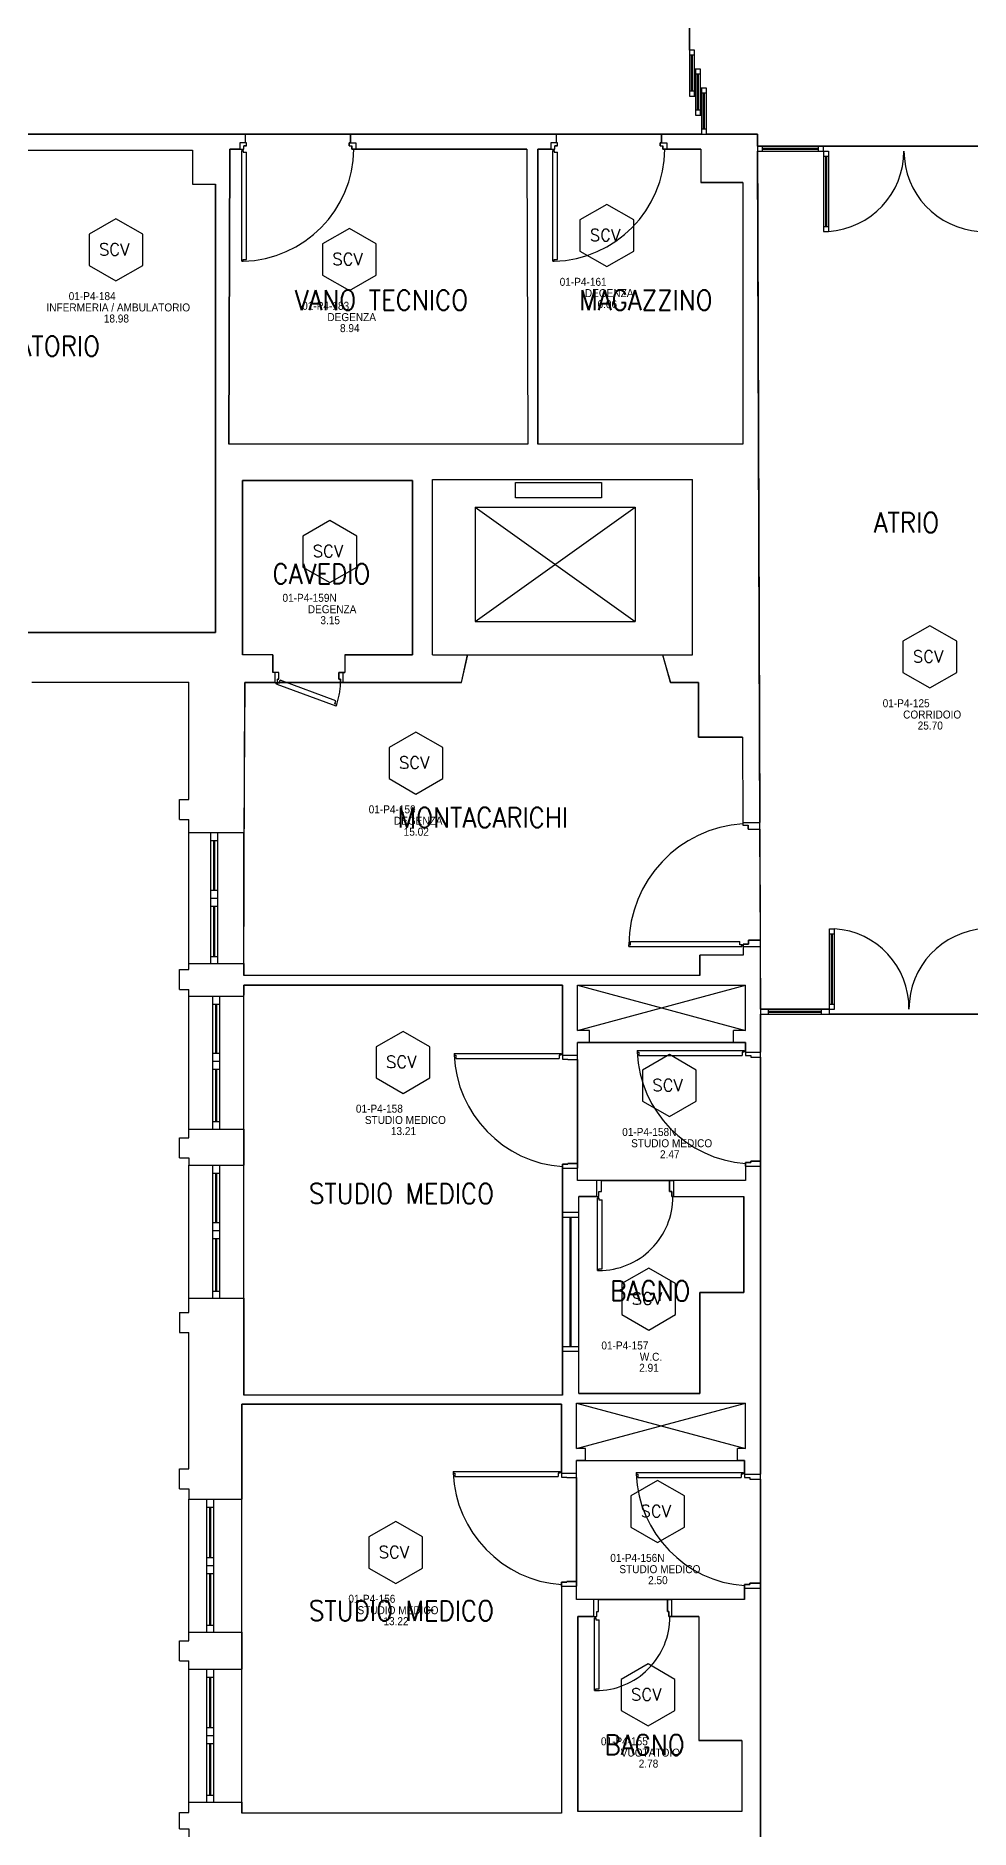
# Model space of a CAD drawing. Header units: inches. Extents: x 16420 to 16611, y 92341 to 92416.
# Drawn here: x 16458.21 to 16467.56, y 92383.12 to 92401.05 of the extents above; entities that cross this region are included whole.
import ezdxf
from ezdxf.enums import TextEntityAlignment as Align

# ---------------------------------------------------------------- set-up
doc = ezdxf.new("R2010")
doc.units = ezdxf.units.IN
doc.header["$LTSCALE"] = 50
doc.header["$MEASUREMENT"] = 0
doc.linetypes.add('NASCOSTA2', pattern=[0.1875, 0.125, -0.0625])
for name, color, linetype in [('A-LOCALI', 7, 'Continuous'), ('AA-CodiceVano', 7, 'Continuous'), ('GMM_DEST.USO', 50, 'Continuous'), ('PIANTA', 7, 'Continuous'), ('RM', 191, 'Continuous')]:
    doc.layers.add(name, color=color, linetype=linetype)
doc.styles.add('ARIAL', font='arial.ttf')
doc.styles.add('ARTECO', font='romans.shx', dxfattribs={"width": 0.9})
doc.styles.get("Standard").update_dxf_attribs({"font": 'txt.shx'})

# ---------------------------------------------------------------- blocks, each defined once
blk = doc.blocks.new('MFM_COD_VANO')
at = {"layer": 'A-LOCALI'}
for p, q in [((0, 0.621), (-0.269, 0.466)), ((0.269, 0.466), (0, 0.621)), ((-0.269, 0.466), (-0.269, 0.155)), ((0.269, 0.155), (0.269, 0.466)), ((-0.269, 0.155), (0, 0)), ((0, 0), (0.269, 0.155))]:
    blk.add_line(p, q, dxfattribs=at)
blk.add_text('SCV', height=0.12, dxfattribs=at).set_placement((-0.17, 0.255))
at = {"layer": 'A-LOCALI', "flags": 9}
for tag in ['MFM_NAME', 'MFM_COD_COMPLESSO', 'MFM_COD_EDIFICIO', 'MFM_COD_PIANO', 'MFM_COD_MACROAREA', 'MFM_ZONA', 'MFM_REPARTO']:
    blk.add_attdef(tag, (-0.084, 0.188), '', height=0.005, dxfattribs=at)
blk.add_attdef('MFM_ALTEZZA', text='', height=0.005, dxfattribs=at).set_placement((-0.057, 0.188), align=Align.CENTER)
at = {"layer": 'A-LOCALI', "style": 'ARIAL', "width": 0.9, "flags": 8}
for tag, p in [('MFM_COD_UT', (-0.026, -0.078)), ('MFM_DESTINAZIONE_USO', (0.023, -0.306)), ('MFM_SUPERFICIE', (0.004, -0.416))]:
    blk.add_attdef(tag, text='', height=0.08, dxfattribs=at).set_placement(p, align=Align.CENTER)
at = {"layer": 'A-LOCALI', "style": 'ARIAL', "width": 0.9}
for tag, p, height, flags in [('MFM_COD_LOCALE', (-0.472, -0.192), 0.08, 8), ('MFM_COD_SCHEDA', (-0.275, -0.483), 0.04, 9)]:
    blk.add_attdef(tag, p, '', height=height, dxfattribs=dict(at, flags=flags))

msp = doc.modelspace()

# ---------------------------------------------------------------- linework, layer by layer
at = {"layer": 'PIANTA', "color": 0}
for p, q in [((16464.799, 92400.912), (16464.749, 92400.912)), ((16464.749, 92400.912), (16464.749, 92400.452)), ((16464.799, 92400.452), (16464.799, 92400.912)), ((16464.799, 92400.862), (16464.749, 92400.862)), ((16464.769, 92400.502), (16464.769, 92400.862)), ((16464.779, 92400.502), (16464.779, 92400.862)), ((16464.859, 92400.722), (16464.809, 92400.722)), ((16464.809, 92400.722), (16464.809, 92400.262)), ((16464.859, 92400.262), (16464.859, 92400.722)), ((16464.859, 92400.672), (16464.809, 92400.672)), ((16464.829, 92400.312), (16464.829, 92400.672)), ((16464.839, 92400.312), (16464.839, 92400.672)), ((16464.919, 92400.533), (16464.869, 92400.533)), ((16464.869, 92400.533), (16464.869, 92400.073)), ((16464.919, 92400.073), (16464.919, 92400.533)), ((16464.799, 92400.502), (16464.749, 92400.502)), ((16464.749, 92400.452), (16464.799, 92400.452)), ((16464.919, 92400.483), (16464.869, 92400.483)), ((16464.889, 92400.122), (16464.889, 92400.483)), ((16464.899, 92400.122), (16464.899, 92400.483)), ((16464.859, 92400.312), (16464.809, 92400.312)), ((16464.809, 92400.262), (16464.859, 92400.262)), ((16457.634, 92400.073), (16460.309, 92400.073)), ((16460.309, 92399.985), (16460.309, 92400.073)), ((16461.359, 92399.985), (16461.359, 92400.073)), ((16461.359, 92400.073), (16463.419, 92400.073)), ((16463.419, 92399.985), (16463.419, 92400.073)), ((16464.469, 92400.073), (16465.429, 92400.073)), ((16464.469, 92399.985), (16464.469, 92400.073)), ((16464.919, 92400.122), (16464.869, 92400.122)), ((16464.869, 92400.073), (16464.919, 92400.073)), ((16465.429, 92400.073), (16465.453, 92393.188)), ((16457.634, 92399.913), (16459.779, 92399.913)), ((16459.779, 92399.913), (16459.779, 92399.573)), ((16460.154, 92399.923), (16460.144, 92396.973)), ((16460.254, 92399.923), (16460.154, 92399.923)), ((16460.254, 92399.985), (16460.254, 92399.923)), ((16460.309, 92399.985), (16460.254, 92399.985)), ((16460.254, 92399.923), (16460.294, 92399.923)), ((16460.271, 92398.801), (16460.271, 92399.906)), ((16460.271, 92399.906), (16460.287, 92399.906)), ((16460.287, 92399.906), (16460.287, 92399.89)), ((16460.287, 92399.89), (16460.32, 92399.89)), ((16460.294, 92399.923), (16460.294, 92399.955)), ((16460.319, 92399.955), (16460.294, 92399.955)), ((16460.319, 92399.985), (16460.309, 92399.985)), ((16460.319, 92399.955), (16460.319, 92399.985)), ((16460.32, 92398.817), (16460.32, 92399.89)), ((16461.347, 92399.985), (16461.359, 92399.985)), ((16461.347, 92399.955), (16461.347, 92399.985)), ((16461.347, 92399.955), (16461.374, 92399.955)), ((16461.359, 92399.985), (16461.412, 92399.985)), ((16461.374, 92399.923), (16461.374, 92399.955)), ((16461.412, 92399.923), (16461.374, 92399.923)), ((16461.412, 92399.985), (16461.412, 92399.923)), ((16463.124, 92399.923), (16461.412, 92399.923)), ((16463.124, 92399.923), (16463.134, 92396.973)), ((16463.364, 92399.923), (16463.234, 92399.923)), ((16463.234, 92399.923), (16463.234, 92396.973)), ((16463.364, 92399.985), (16463.364, 92399.923)), ((16463.419, 92399.985), (16463.364, 92399.985)), ((16463.364, 92399.923), (16463.404, 92399.923)), ((16463.381, 92398.801), (16463.381, 92399.906)), ((16463.381, 92399.906), (16463.397, 92399.906)), ((16463.397, 92399.906), (16463.397, 92399.89)), ((16463.397, 92399.89), (16463.43, 92399.89)), ((16463.404, 92399.923), (16463.404, 92399.955)), ((16463.429, 92399.955), (16463.404, 92399.955)), ((16463.429, 92399.985), (16463.419, 92399.985)), ((16463.429, 92399.955), (16463.429, 92399.985)), ((16463.43, 92398.817), (16463.43, 92399.89)), ((16464.457, 92399.985), (16464.469, 92399.985)), ((16464.457, 92399.955), (16464.457, 92399.985)), ((16464.457, 92399.955), (16464.484, 92399.955)), ((16464.469, 92399.985), (16464.522, 92399.985)), ((16464.484, 92399.923), (16464.484, 92399.955)), ((16464.522, 92399.923), (16464.484, 92399.923)), ((16464.522, 92399.985), (16464.522, 92399.923)), ((16464.864, 92399.923), (16464.522, 92399.923)), ((16464.864, 92399.923), (16464.864, 92399.588)), ((16465.429, 92399.953), (16466.089, 92399.953)), ((16465.429, 92399.903), (16466.089, 92399.903)), ((16465.479, 92399.903), (16465.479, 92399.953)), ((16465.479, 92399.933), (16466.039, 92399.933)), ((16465.479, 92399.923), (16466.039, 92399.923)), ((16466.039, 92399.903), (16466.039, 92399.953)), ((16466.089, 92399.903), (16466.089, 92399.953)), ((16466.089, 92399.903), (16466.089, 92399.099)), ((16466.089, 92399.903), (16466.139, 92399.903)), ((16466.089, 92399.853), (16466.139, 92399.853)), ((16466.109, 92399.853), (16466.109, 92399.149)), ((16466.119, 92399.853), (16466.119, 92399.149)), ((16466.139, 92399.903), (16466.139, 92399.099)), ((16459.779, 92399.573), (16460.009, 92399.573)), ((16460.009, 92395.088), (16460.009, 92399.573)), ((16465.284, 92399.588), (16464.864, 92399.588)), ((16465.284, 92399.588), (16465.284, 92396.973)), ((16466.089, 92399.149), (16466.139, 92399.149)), ((16466.089, 92399.099), (16466.139, 92399.099)), ((16460.271, 92398.801), (16460.287, 92398.801)), ((16460.287, 92398.817), (16460.32, 92398.817)), ((16460.287, 92398.801), (16460.287, 92398.817)), ((16463.381, 92398.801), (16463.397, 92398.801)), ((16463.397, 92398.817), (16463.43, 92398.817)), ((16463.397, 92398.801), (16463.397, 92398.817)), ((16463.134, 92396.973), (16460.144, 92396.973)), ((16465.284, 92396.973), (16463.234, 92396.973)), ((16461.979, 92396.607), (16460.279, 92396.607)), ((16460.279, 92396.607), (16460.279, 92394.864)), ((16461.979, 92394.864), (16461.979, 92396.607)), ((16462.179, 92394.864), (16462.179, 92396.619)), ((16462.179, 92396.619), (16464.779, 92396.619)), ((16464.779, 92394.864), (16464.779, 92396.619)), ((16463.008, 92396.587), (16463.87, 92396.587)), ((16463.008, 92396.435), (16463.008, 92396.587)), ((16463.87, 92396.435), (16463.008, 92396.435)), ((16463.87, 92396.587), (16463.87, 92396.435)), ((16462.607, 92396.343), (16462.607, 92395.199)), ((16462.607, 92395.199), (16464.207, 92396.343)), ((16462.607, 92396.343), (16464.207, 92395.199)), ((16462.607, 92396.343), (16464.207, 92396.343)), ((16464.207, 92396.343), (16464.207, 92395.199)), ((16462.607, 92395.199), (16464.207, 92395.199)), ((16457.879, 92395.088), (16460.009, 92395.088)), ((16460.584, 92394.864), (16460.279, 92394.864)), ((16460.584, 92394.864), (16460.584, 92394.687)), ((16461.304, 92394.864), (16461.304, 92394.688)), ((16461.304, 92394.864), (16461.979, 92394.864)), ((16462.179, 92394.864), (16462.529, 92394.864)), ((16462.47, 92394.588), (16462.534, 92394.864)), ((16462.529, 92394.864), (16464.479, 92394.864)), ((16462.534, 92394.864), (16464.484, 92394.864)), ((16464.479, 92394.864), (16464.779, 92394.864)), ((16464.56, 92394.588), (16464.484, 92394.864)), ((16460.604, 92394.687), (16460.584, 92394.687)), ((16460.644, 92394.688), (16460.604, 92394.688)), ((16460.604, 92394.687), (16460.604, 92394.588)), ((16460.63, 92394.588), (16460.63, 92394.62)), ((16460.644, 92394.62), (16460.63, 92394.62)), ((16460.644, 92394.62), (16460.644, 92394.688)), ((16461.244, 92394.62), (16461.244, 92394.688)), ((16461.244, 92394.688), (16461.284, 92394.688)), ((16461.26, 92394.62), (16461.244, 92394.62)), ((16461.26, 92394.588), (16461.26, 92394.62)), ((16461.284, 92394.688), (16461.284, 92394.588)), ((16461.284, 92394.688), (16461.304, 92394.688)), ((16458.174, 92394.593), (16459.744, 92394.593)), ((16459.744, 92393.419), (16459.744, 92394.593)), ((16460.304, 92394.588), (16460.294, 92393.088)), ((16460.604, 92394.588), (16460.304, 92394.588)), ((16460.604, 92394.588), (16460.63, 92394.588)), ((16460.626, 92394.569), (16460.631, 92394.585)), ((16461.217, 92394.352), (16460.626, 92394.569)), ((16460.631, 92394.585), (16460.647, 92394.58)), ((16460.647, 92394.58), (16460.657, 92394.611)), ((16461.213, 92394.405), (16460.657, 92394.611)), ((16461.284, 92394.588), (16461.26, 92394.588)), ((16462.47, 92394.588), (16461.284, 92394.588)), ((16464.84, 92394.588), (16464.56, 92394.588)), ((16464.84, 92394.042), (16464.84, 92394.588)), ((16461.203, 92394.374), (16461.213, 92394.405)), ((16461.222, 92394.368), (16461.203, 92394.374)), ((16461.217, 92394.352), (16461.222, 92394.368)), ((16465.28, 92394.042), (16464.84, 92394.042)), ((16465.28, 92394.042), (16465.283, 92393.188)), ((16459.648, 92393.419), (16459.744, 92393.419)), ((16459.648, 92393.219), (16459.648, 92393.419)), ((16459.648, 92393.219), (16459.744, 92393.219)), ((16459.744, 92393.088), (16459.744, 92393.219)), ((16465.283, 92393.188), (16465.453, 92393.188)), ((16465.283, 92393.188), (16465.283, 92393.162)), ((16465.453, 92393.123), (16465.453, 92393.188)), ((16459.744, 92391.778), (16459.744, 92393.088)), ((16459.744, 92393.088), (16460.294, 92393.088)), ((16459.964, 92391.778), (16459.964, 92393.088)), ((16459.964, 92393.008), (16460.034, 92393.008)), ((16459.994, 92392.513), (16459.994, 92393.008)), ((16460.004, 92392.513), (16460.004, 92393.008)), ((16460.034, 92391.778), (16460.034, 92393.088)), ((16460.294, 92391.778), (16460.294, 92393.088)), ((16465.283, 92393.162), (16465.336, 92393.162)), ((16465.336, 92393.122), (16465.336, 92393.162)), ((16465.336, 92393.122), (16465.453, 92393.123)), ((16459.964, 92392.513), (16460.034, 92392.513)), ((16459.964, 92392.433), (16460.034, 92392.433)), ((16459.964, 92392.353), (16460.034, 92392.353)), ((16459.994, 92391.848), (16459.994, 92392.353)), ((16460.004, 92391.848), (16460.004, 92392.353)), ((16466.149, 92391.323), (16466.149, 92392.126)), ((16466.149, 92392.126), (16466.199, 92392.126)), ((16466.199, 92391.323), (16466.199, 92392.126)), ((16464.144, 92391.966), (16464.16, 92391.966)), ((16464.144, 92391.95), (16464.144, 92391.966)), ((16464.144, 92391.95), (16465.271, 92391.95)), ((16464.16, 92391.999), (16465.254, 92391.999)), ((16464.16, 92391.966), (16464.16, 92391.999)), ((16465.254, 92391.966), (16465.254, 92391.999)), ((16465.271, 92391.966), (16465.254, 92391.966)), ((16465.271, 92391.95), (16465.271, 92391.966)), ((16465.287, 92391.972), (16465.34, 92391.972)), ((16465.287, 92391.948), (16465.287, 92391.972)), ((16465.287, 92391.948), (16465.457, 92391.948)), ((16465.287, 92391.948), (16465.287, 92391.862)), ((16465.34, 92391.972), (16465.34, 92392.013)), ((16465.34, 92392.013), (16465.457, 92392.013)), ((16465.457, 92392.013), (16465.457, 92391.948)), ((16465.457, 92391.948), (16465.459, 92391.323)), ((16466.149, 92392.076), (16466.199, 92392.076)), ((16466.169, 92391.373), (16466.169, 92392.076)), ((16466.179, 92391.373), (16466.179, 92392.076)), ((16459.744, 92391.718), (16459.744, 92391.778)), ((16459.744, 92391.778), (16460.294, 92391.778)), ((16459.964, 92391.848), (16460.034, 92391.848)), ((16460.294, 92391.778), (16460.294, 92391.658)), ((16464.854, 92391.658), (16464.854, 92391.862)), ((16465.287, 92391.862), (16464.854, 92391.862)), ((16459.648, 92391.718), (16459.744, 92391.718)), ((16459.648, 92391.518), (16459.648, 92391.718)), ((16464.854, 92391.658), (16460.294, 92391.658)), ((16459.648, 92391.518), (16459.744, 92391.518)), ((16459.744, 92391.453), (16459.744, 92391.518)), ((16459.744, 92391.453), (16460.294, 92391.453)), ((16459.744, 92390.123), (16459.744, 92391.453)), ((16459.984, 92390.128), (16459.984, 92391.453)), ((16460.054, 92390.128), (16460.054, 92391.453)), ((16460.294, 92391.563), (16460.294, 92391.463)), ((16463.479, 92391.563), (16460.294, 92391.563)), ((16460.294, 92390.123), (16460.294, 92391.463)), ((16463.479, 92390.863), (16463.479, 92391.563)), ((16463.629, 92391.108), (16463.629, 92391.563)), ((16463.629, 92391.563), (16465.309, 92391.563)), ((16463.629, 92391.108), (16465.309, 92391.563)), ((16463.629, 92391.563), (16465.309, 92391.108)), ((16465.309, 92391.108), (16465.309, 92391.563)), ((16459.984, 92391.373), (16460.054, 92391.373)), ((16460.014, 92390.883), (16460.014, 92391.373)), ((16460.024, 92390.883), (16460.024, 92391.373)), ((16465.459, 92391.323), (16466.149, 92391.323)), ((16465.459, 92391.323), (16465.459, 92390.893)), ((16465.459, 92391.273), (16466.149, 92391.273)), ((16465.539, 92391.273), (16465.539, 92391.323)), ((16465.539, 92391.303), (16466.069, 92391.303)), ((16465.539, 92391.293), (16466.069, 92391.293)), ((16466.069, 92391.273), (16466.069, 92391.323)), ((16466.149, 92391.373), (16466.199, 92391.373)), ((16466.149, 92391.273), (16466.149, 92391.323)), ((16466.149, 92391.323), (16466.199, 92391.323)), ((16463.749, 92391.108), (16463.629, 92391.108)), ((16463.749, 92390.988), (16463.749, 92391.108)), ((16465.189, 92390.988), (16465.189, 92391.108)), ((16465.309, 92391.108), (16465.189, 92391.108)), ((16459.984, 92390.883), (16460.054, 92390.883)), ((16462.395, 92390.88), (16463.463, 92390.88)), ((16462.395, 92390.88), (16462.395, 92390.863)), ((16462.395, 92390.863), (16462.411, 92390.863)), ((16462.411, 92390.863), (16462.411, 92390.83)), ((16463.447, 92390.863), (16463.447, 92390.83)), ((16463.463, 92390.863), (16463.447, 92390.863)), ((16463.463, 92390.88), (16463.463, 92390.863)), ((16463.479, 92390.863), (16463.629, 92390.863)), ((16463.479, 92390.863), (16463.479, 92390.823)), ((16463.629, 92390.863), (16463.629, 92390.988)), ((16463.749, 92390.988), (16463.629, 92390.988)), ((16463.629, 92390.818), (16463.629, 92390.863)), ((16465.189, 92390.988), (16463.749, 92390.988)), ((16464.225, 92390.908), (16465.293, 92390.91)), ((16464.225, 92390.908), (16464.225, 92390.892)), ((16464.225, 92390.892), (16464.241, 92390.892)), ((16464.241, 92390.892), (16464.241, 92390.859)), ((16464.241, 92390.859), (16465.277, 92390.86)), ((16465.309, 92390.988), (16465.189, 92390.988)), ((16465.277, 92390.893), (16465.277, 92390.86)), ((16465.293, 92390.893), (16465.277, 92390.893)), ((16465.293, 92390.91), (16465.293, 92390.893)), ((16465.309, 92390.893), (16465.309, 92390.988)), ((16465.309, 92390.893), (16465.459, 92390.893)), ((16465.309, 92390.893), (16465.309, 92390.858)), ((16465.309, 92390.858), (16465.362, 92390.858)), ((16465.362, 92390.858), (16465.362, 92390.843)), ((16465.459, 92390.843), (16465.459, 92390.893)), ((16459.984, 92390.803), (16460.054, 92390.803)), ((16459.984, 92390.723), (16460.054, 92390.723)), ((16460.014, 92390.198), (16460.014, 92390.723)), ((16460.024, 92390.198), (16460.024, 92390.723)), ((16462.411, 92390.83), (16463.447, 92390.83)), ((16463.479, 92390.823), (16463.532, 92390.823)), ((16463.532, 92390.823), (16463.532, 92390.818)), ((16463.532, 92390.818), (16463.629, 92390.818)), ((16465.362, 92390.843), (16465.459, 92390.843)), ((16459.984, 92390.198), (16460.054, 92390.198)), ((16459.648, 92390.034), (16459.744, 92390.034)), ((16459.648, 92389.834), (16459.648, 92390.034)), ((16459.744, 92390.123), (16460.294, 92390.123)), ((16459.744, 92390.034), (16459.744, 92390.123)), ((16460.294, 92390.123), (16460.294, 92389.763)), ((16459.648, 92389.834), (16459.744, 92389.834)), ((16459.744, 92389.834), (16459.744, 92389.763)), ((16463.532, 92389.773), (16463.532, 92389.778)), ((16463.532, 92389.778), (16463.629, 92389.778)), ((16463.629, 92389.778), (16463.629, 92389.733)), ((16465.309, 92389.788), (16465.362, 92389.788)), ((16465.309, 92389.753), (16465.309, 92389.788)), ((16465.362, 92389.788), (16465.362, 92389.803)), ((16465.362, 92389.803), (16465.459, 92389.803)), ((16465.459, 92389.803), (16465.459, 92389.753)), ((16459.744, 92389.763), (16460.294, 92389.763)), ((16459.744, 92388.433), (16459.744, 92389.763)), ((16459.984, 92388.433), (16459.984, 92389.763)), ((16459.984, 92389.683), (16460.054, 92389.683)), ((16460.014, 92389.188), (16460.014, 92389.683)), ((16460.024, 92389.188), (16460.024, 92389.683)), ((16460.054, 92388.433), (16460.054, 92389.763)), ((16460.294, 92388.433), (16460.294, 92389.763)), ((16463.479, 92389.773), (16463.532, 92389.773)), ((16463.479, 92389.733), (16463.479, 92389.773)), ((16463.479, 92389.733), (16463.629, 92389.733)), ((16463.479, 92389.288), (16463.479, 92389.733)), ((16463.629, 92389.608), (16463.629, 92389.733)), ((16463.824, 92389.608), (16463.629, 92389.608)), ((16463.824, 92389.448), (16463.824, 92389.608)), ((16463.869, 92389.608), (16463.824, 92389.608)), ((16463.869, 92389.5), (16463.869, 92389.608)), ((16464.549, 92389.608), (16464.594, 92389.608)), ((16464.549, 92389.5), (16464.549, 92389.608)), ((16464.594, 92389.448), (16464.594, 92389.608)), ((16465.309, 92389.608), (16464.594, 92389.608)), ((16465.309, 92389.753), (16465.459, 92389.753)), ((16465.309, 92389.753), (16465.309, 92389.608)), ((16465.459, 92389.753), (16465.459, 92386.673)), ((16463.644, 92389.288), (16463.644, 92389.448)), ((16463.824, 92389.448), (16463.644, 92389.448)), ((16463.824, 92389.448), (16463.844, 92389.448)), ((16463.828, 92388.708), (16463.828, 92389.431)), ((16463.828, 92389.431), (16463.844, 92389.431)), ((16463.844, 92389.448), (16463.844, 92389.5)), ((16463.844, 92389.5), (16463.869, 92389.5)), ((16463.844, 92389.431), (16463.844, 92389.415)), ((16463.844, 92389.415), (16463.877, 92389.415)), ((16463.877, 92388.724), (16463.877, 92389.415)), ((16464.574, 92389.5), (16464.549, 92389.5)), ((16464.574, 92389.448), (16464.574, 92389.5)), ((16464.594, 92389.448), (16464.574, 92389.448)), ((16464.594, 92389.448), (16465.294, 92389.448)), ((16465.294, 92388.488), (16465.294, 92389.448)), ((16463.644, 92389.288), (16463.479, 92389.288)), ((16463.479, 92387.898), (16463.479, 92389.288)), ((16463.644, 92389.238), (16463.479, 92389.238)), ((16463.557, 92387.948), (16463.557, 92389.238)), ((16463.567, 92387.948), (16463.567, 92389.238)), ((16463.644, 92387.898), (16463.644, 92389.288)), ((16459.984, 92389.188), (16460.054, 92389.188)), ((16459.984, 92389.108), (16460.054, 92389.108)), ((16459.984, 92389.028), (16460.054, 92389.028)), ((16460.014, 92388.503), (16460.014, 92389.028)), ((16460.024, 92388.503), (16460.024, 92389.028)), ((16463.828, 92388.708), (16463.844, 92388.708)), ((16463.844, 92388.724), (16463.877, 92388.724)), ((16463.844, 92388.708), (16463.844, 92388.724)), ((16459.744, 92388.433), (16460.294, 92388.433)), ((16459.744, 92388.288), (16459.744, 92388.433)), ((16459.984, 92388.503), (16460.054, 92388.503)), ((16460.294, 92388.433), (16460.294, 92387.463)), ((16464.854, 92388.488), (16465.294, 92388.488)), ((16464.854, 92387.478), (16464.854, 92388.488)), ((16459.648, 92388.288), (16459.744, 92388.288)), ((16459.648, 92388.288), (16459.648, 92388.088)), ((16459.648, 92388.088), (16459.744, 92388.088)), ((16459.744, 92386.724), (16459.744, 92388.088)), ((16463.479, 92387.948), (16463.644, 92387.948)), ((16463.479, 92387.463), (16463.479, 92387.898)), ((16463.644, 92387.898), (16463.479, 92387.898)), ((16463.644, 92387.478), (16463.644, 92387.898)), ((16463.479, 92387.463), (16460.294, 92387.463)), ((16463.644, 92387.478), (16464.854, 92387.478)), ((16460.274, 92387.373), (16460.274, 92386.423)), ((16463.469, 92387.373), (16460.274, 92387.373)), ((16463.469, 92386.683), (16463.469, 92387.373)), ((16463.619, 92386.928), (16463.619, 92387.383)), ((16463.619, 92387.383), (16465.309, 92387.383)), ((16463.619, 92386.928), (16465.309, 92387.383)), ((16463.619, 92387.383), (16465.309, 92386.928)), ((16465.309, 92386.928), (16465.309, 92387.383)), ((16463.709, 92386.928), (16463.619, 92386.928)), ((16463.709, 92386.808), (16463.709, 92386.928)), ((16465.229, 92386.808), (16465.229, 92386.928)), ((16465.309, 92386.928), (16465.229, 92386.928)), ((16463.619, 92386.683), (16463.619, 92386.808)), ((16463.709, 92386.808), (16463.619, 92386.808)), ((16463.709, 92386.808), (16465.229, 92386.808)), ((16465.299, 92386.808), (16465.229, 92386.808)), ((16465.299, 92386.673), (16465.299, 92386.808)), ((16459.648, 92386.524), (16459.648, 92386.724)), ((16459.648, 92386.724), (16459.744, 92386.724)), ((16462.385, 92386.7), (16463.453, 92386.7)), ((16462.385, 92386.7), (16462.385, 92386.683)), ((16462.385, 92386.683), (16462.401, 92386.683)), ((16462.401, 92386.683), (16462.401, 92386.65)), ((16462.401, 92386.65), (16463.437, 92386.65)), ((16463.437, 92386.683), (16463.437, 92386.65)), ((16463.453, 92386.683), (16463.437, 92386.683)), ((16463.453, 92386.7), (16463.453, 92386.683)), ((16463.469, 92386.683), (16463.619, 92386.683)), ((16463.469, 92386.683), (16463.469, 92386.643)), ((16463.469, 92386.643), (16463.522, 92386.643)), ((16463.522, 92386.643), (16463.522, 92386.638)), ((16463.522, 92386.638), (16463.619, 92386.638)), ((16463.619, 92386.638), (16463.619, 92386.683)), ((16464.215, 92386.69), (16465.283, 92386.69)), ((16464.215, 92386.69), (16464.215, 92386.673)), ((16464.215, 92386.673), (16464.231, 92386.673)), ((16464.231, 92386.673), (16464.231, 92386.64)), ((16464.231, 92386.64), (16465.267, 92386.64)), ((16465.267, 92386.673), (16465.267, 92386.64)), ((16465.283, 92386.673), (16465.267, 92386.673)), ((16465.283, 92386.69), (16465.283, 92386.673)), ((16465.299, 92386.673), (16465.459, 92386.673)), ((16465.299, 92386.673), (16465.299, 92386.638)), ((16465.299, 92386.638), (16465.352, 92386.638)), ((16465.352, 92386.638), (16465.352, 92386.623)), ((16465.352, 92386.623), (16465.459, 92386.623)), ((16465.459, 92386.623), (16465.459, 92386.673)), ((16459.648, 92386.524), (16459.744, 92386.524)), ((16459.744, 92386.524), (16459.744, 92386.423)), ((16459.744, 92386.423), (16460.274, 92386.423)), ((16459.744, 92386.423), (16459.744, 92386.423)), ((16459.744, 92385.093), (16459.744, 92386.423)), ((16459.924, 92385.093), (16459.924, 92386.423)), ((16459.994, 92385.093), (16459.994, 92386.423)), ((16460.274, 92385.093), (16460.274, 92386.423)), ((16459.924, 92386.343), (16459.994, 92386.343)), ((16459.954, 92385.838), (16459.954, 92386.343)), ((16459.964, 92385.838), (16459.964, 92386.343)), ((16459.924, 92385.838), (16459.994, 92385.838)), ((16459.924, 92385.758), (16459.994, 92385.758)), ((16459.924, 92385.678), (16459.994, 92385.678)), ((16459.954, 92385.163), (16459.954, 92385.678)), ((16459.964, 92385.163), (16459.964, 92385.678)), ((16463.469, 92385.593), (16463.522, 92385.593)), ((16463.469, 92385.553), (16463.469, 92385.593)), ((16463.469, 92385.553), (16463.619, 92385.553)), ((16463.469, 92385.553), (16463.469, 92383.283)), ((16463.522, 92385.593), (16463.522, 92385.598)), ((16463.522, 92385.598), (16463.619, 92385.598)), ((16463.619, 92385.598), (16463.619, 92385.553)), ((16463.619, 92385.418), (16463.619, 92385.553)), ((16465.299, 92385.568), (16465.352, 92385.568)), ((16465.299, 92385.533), (16465.299, 92385.568)), ((16465.299, 92385.418), (16465.299, 92385.533)), ((16465.299, 92385.533), (16465.459, 92385.533)), ((16465.352, 92385.568), (16465.352, 92385.583)), ((16465.352, 92385.583), (16465.459, 92385.583)), ((16465.459, 92385.583), (16465.459, 92385.533)), ((16465.459, 92385.533), (16465.459, 92382.928)), ((16463.794, 92385.418), (16463.619, 92385.418)), ((16463.794, 92385.248), (16463.794, 92385.418)), ((16463.839, 92385.418), (16463.794, 92385.418)), ((16463.824, 92385.248), (16463.824, 92385.3)), ((16463.824, 92385.3), (16463.839, 92385.3)), ((16463.839, 92385.3), (16463.839, 92385.418)), ((16464.529, 92385.418), (16464.574, 92385.418)), ((16464.529, 92385.3), (16464.529, 92385.418)), ((16464.544, 92385.3), (16464.529, 92385.3)), ((16464.544, 92385.248), (16464.544, 92385.3)), ((16465.299, 92385.418), (16464.574, 92385.418)), ((16464.574, 92385.248), (16464.574, 92385.418)), ((16459.924, 92385.163), (16459.994, 92385.163)), ((16463.634, 92385.248), (16463.634, 92383.298)), ((16463.795, 92385.248), (16463.634, 92385.248)), ((16463.794, 92385.248), (16463.824, 92385.248)), ((16463.798, 92384.508), (16463.798, 92385.231)), ((16463.798, 92385.231), (16463.814, 92385.231)), ((16463.814, 92385.231), (16463.814, 92385.215)), ((16463.814, 92385.215), (16463.847, 92385.215)), ((16463.847, 92384.524), (16463.847, 92385.215)), ((16464.574, 92385.248), (16464.544, 92385.248)), ((16464.844, 92385.248), (16464.574, 92385.248)), ((16464.844, 92385.248), (16464.844, 92384.008)), ((16459.648, 92384.807), (16459.648, 92385.007)), ((16459.648, 92385.007), (16459.744, 92385.007)), ((16459.744, 92385.093), (16460.274, 92385.093)), ((16459.744, 92385.007), (16459.744, 92385.093)), ((16460.274, 92385.093), (16460.274, 92384.723)), ((16459.648, 92384.807), (16459.744, 92384.807)), ((16459.744, 92384.723), (16459.744, 92384.807)), ((16459.744, 92384.723), (16460.274, 92384.723)), ((16459.744, 92384.723), (16459.744, 92384.723)), ((16459.744, 92383.393), (16459.744, 92384.723)), ((16459.924, 92383.393), (16459.924, 92384.723)), ((16459.924, 92384.643), (16459.994, 92384.643)), ((16459.954, 92384.138), (16459.954, 92384.643)), ((16459.964, 92384.138), (16459.964, 92384.643)), ((16459.994, 92383.393), (16459.994, 92384.723)), ((16460.274, 92383.393), (16460.274, 92384.723)), ((16463.798, 92384.508), (16463.814, 92384.508)), ((16463.814, 92384.524), (16463.847, 92384.524)), ((16463.814, 92384.508), (16463.814, 92384.524)), ((16459.924, 92384.138), (16459.994, 92384.138)), ((16459.924, 92384.058), (16459.994, 92384.058)), ((16459.924, 92383.978), (16459.994, 92383.978)), ((16459.954, 92383.463), (16459.954, 92383.978)), ((16459.964, 92383.463), (16459.964, 92383.978)), ((16465.274, 92384.008), (16464.844, 92384.008)), ((16465.274, 92384.008), (16465.274, 92383.298)), ((16459.744, 92383.393), (16460.274, 92383.393)), ((16459.744, 92383.289), (16459.744, 92383.393)), ((16459.924, 92383.463), (16459.994, 92383.463)), ((16460.274, 92383.393), (16460.274, 92383.283)), ((16459.648, 92383.127), (16459.648, 92383.289)), ((16459.648, 92383.289), (16459.744, 92383.289)), ((16463.469, 92383.283), (16460.274, 92383.283)), ((16465.274, 92383.298), (16463.634, 92383.298)), ((16459.648, 92383.127), (16459.744, 92383.127)), ((16459.744, 92383.127), (16459.744, 92383.033))]:
    msp.add_line(p, q, dxfattribs=at)
for centre in [(16460.279, 92399.914), (16463.389, 92399.914), (16460.621, 92394.579), (16465.279, 92391.958), (16463.471, 92390.871), (16465.301, 92390.901), (16463.836, 92389.439), (16463.461, 92386.691), (16465.291, 92386.681), (16463.806, 92385.239)]:
    msp.add_circle(centre, 0.00633, dxfattribs=at)
at = {"layer": 'PIANTA', "color": 0, "linetype": 'NASCOSTA2'}
for centre, radius, start, end in [((16460.259, 92399.936), 1.135, 271.4269, 359.3335), ((16463.369, 92399.936), 1.135, 271.4269, 359.3335), ((16466.089, 92399.903), 0.805, 273.5611, 0), ((16467.699, 92399.903), 0.805, 180, 266.4389), ((16460.492, 92394.608), 0.768, 341.8186, 358.5092), ((16465.358, 92391.963), 1.214, 93.5261, 179.8593), ((16466.148, 92391.331), 0.796, 359.3748, 86.302), ((16467.749, 92391.323), 0.805, 93.5611, 180), ((16463.566, 92390.917), 1.173, 182.6244, 265.7672), ((16465.396, 92390.947), 1.172, 182.7031, 265.7678), ((16463.844, 92389.448), 0.74, 269.9892, 0.0015), ((16463.556, 92386.737), 1.173, 182.6244, 265.7672), ((16465.386, 92386.727), 1.173, 182.6244, 265.7672), ((16463.814, 92385.248), 0.74, 269.9892, 0.0015)]:
    msp.add_arc(centre, radius, start, end, dxfattribs=at)
at = {"layer": 'RM'}
for points in [[(16429.309, 92402.533), (16464.869, 92402.533), (16464.869, 92402.343), (16464.859, 92402.343), (16464.809, 92402.343), (16464.809, 92402.153), (16464.799, 92402.153), (16464.749, 92402.153), (16464.749, 92401.693), (16464.749, 92400.912), (16464.749, 92400.452), (16464.809, 92400.452), (16464.809, 92400.262), (16464.869, 92400.262), (16464.869, 92400.073), (16429.309, 92400.073)], [(16459.779, 92399.913), (16459.779, 92399.573), (16460.009, 92399.573), (16460.009, 92395.088), (16456.089, 92395.088), (16456.089, 92399.673), (16456.279, 92399.673), (16456.279, 92399.913), (16456.339, 92399.913), (16456.339, 92399.963), (16456.349, 92399.963), (16456.349, 92400.023), (16456.359, 92400.023), (16456.359, 92400.073), (16457.569, 92400.073), (16457.569, 92400.023), (16457.579, 92400.023), (16457.579, 92399.963), (16457.589, 92399.963), (16457.589, 92399.913)], [(16463.124, 92399.923), (16463.134, 92396.973), (16460.144, 92396.973), (16460.154, 92399.923), (16460.294, 92399.923), (16460.294, 92399.955), (16460.319, 92399.955), (16460.319, 92399.985), (16460.309, 92399.985), (16460.309, 92400.073), (16461.359, 92400.073), (16461.359, 92399.985), (16461.347, 92399.985), (16461.347, 92399.955), (16461.374, 92399.955), (16461.374, 92399.923)], [(16465.284, 92399.588), (16465.284, 92396.973), (16463.234, 92396.973), (16463.234, 92399.923), (16463.404, 92399.923), (16463.404, 92399.955), (16463.429, 92399.955), (16463.429, 92399.985), (16463.419, 92399.985), (16463.419, 92400.073), (16464.469, 92400.073), (16464.469, 92399.985), (16464.457, 92399.985), (16464.457, 92399.955), (16464.484, 92399.955), (16464.484, 92399.923), (16464.864, 92399.923), (16464.864, 92399.588)], [(16468.349, 92399.903), (16468.349, 92394.023), (16468.589, 92394.022), (16468.589, 92391.473), (16468.429, 92391.473), (16468.429, 92391.323), (16467.749, 92391.323), (16467.749, 92391.273), (16466.149, 92391.273), (16466.149, 92391.323), (16465.459, 92391.323), (16465.459, 92392.013), (16465.453, 92393.123), (16465.43, 92399.903), (16466.089, 92399.903), (16466.089, 92399.953), (16467.699, 92399.953), (16467.699, 92399.903)], [(16464.84, 92394.042), (16465.28, 92394.042), (16465.283, 92393.188), (16465.283, 92393.188), (16465.283, 92393.188), (16465.283, 92393.162), (16465.336, 92393.162), (16465.336, 92393.122), (16465.453, 92393.123), (16465.457, 92392.013), (16465.34, 92392.013), (16465.34, 92391.972), (16465.287, 92391.972), (16465.287, 92391.862), (16464.854, 92391.862), (16464.854, 92391.658), (16460.294, 92391.658), (16460.304, 92394.588), (16460.604, 92394.588), (16460.63, 92394.588), (16461.26, 92394.588), (16461.284, 92394.588), (16462.47, 92394.588), (16462.529, 92394.864), (16464.479, 92394.864), (16464.56, 92394.588), (16464.84, 92394.588)], [(16460.294, 92391.563), (16463.479, 92391.563), (16463.479, 92390.823), (16463.532, 92390.823), (16463.532, 92390.818), (16463.629, 92390.818), (16463.629, 92389.778), (16463.532, 92389.778), (16463.532, 92389.773), (16463.479, 92389.773), (16463.479, 92387.463), (16460.294, 92387.463)], [(16465.294, 92389.448), (16465.294, 92388.488), (16464.854, 92388.488), (16464.854, 92387.478), (16463.644, 92387.478), (16463.644, 92389.448), (16463.844, 92389.448), (16463.844, 92389.5), (16463.869, 92389.5), (16463.869, 92389.608), (16464.549, 92389.608), (16464.549, 92389.5), (16464.574, 92389.5), (16464.574, 92389.448)], [(16460.274, 92387.373), (16463.469, 92387.373), (16463.469, 92386.643), (16463.522, 92386.643), (16463.522, 92386.638), (16463.619, 92386.638), (16463.619, 92385.598), (16463.522, 92385.598), (16463.522, 92385.593), (16463.469, 92385.593), (16463.469, 92383.283), (16460.274, 92383.283)], [(16464.844, 92385.248), (16464.844, 92384.008), (16465.274, 92384.008), (16465.274, 92383.298), (16463.634, 92383.298), (16463.634, 92385.248), (16463.824, 92385.248), (16463.824, 92385.3), (16463.839, 92385.3), (16463.839, 92385.418), (16464.529, 92385.418), (16464.529, 92385.3), (16464.544, 92385.3), (16464.544, 92385.248)]]:
    msp.add_lwpolyline(points, close=True, dxfattribs=at)
for points in [[(16478.35, 92399.953), (16474.909, 92399.953), (16474.909, 92400.073), (16468.349, 92400.073), (16468.349, 92399.953), (16465.429, 92399.953), (16465.429, 92400.073), (16464.919, 92400.073), (16464.919, 92400.533), (16464.859, 92400.533), (16464.859, 92400.722), (16464.799, 92400.722), (16464.799, 92400.912), (16464.749, 92400.912), (16464.749, 92401.693), (16464.799, 92401.693), (16464.799, 92401.883), (16464.809, 92401.883), (16464.859, 92401.883), (16464.859, 92402.073), (16464.869, 92402.073), (16464.919, 92402.073), (16464.919, 92402.533), (16507.119, 92402.533)], [(16465.459, 92369.513), (16465.459, 92391.273), (16468.429, 92391.273), (16468.429, 92384.823), (16468.422, 92384.023), (16468.427, 92383.123), (16468.427, 92383.123), (16468.426, 92379.163)]]:
    msp.add_lwpolyline(points, dxfattribs=at)
at = {"layer": 'RM', "color": 3}
for points in [[(16461.979, 92396.607), (16461.979, 92394.864), (16461.304, 92394.864), (16461.304, 92394.688), (16461.244, 92394.688), (16461.244, 92394.62), (16461.26, 92394.62), (16461.26, 92394.588), (16460.63, 92394.588), (16460.63, 92394.62), (16460.644, 92394.62), (16460.644, 92394.688), (16460.584, 92394.687), (16460.584, 92394.864), (16460.279, 92394.864), (16460.279, 92396.607)], [(16463.629, 92390.988), (16465.309, 92390.988), (16465.309, 92390.858), (16465.362, 92390.858), (16465.362, 92390.843), (16465.459, 92390.843), (16465.459, 92389.803), (16465.362, 92389.803), (16465.362, 92389.788), (16465.309, 92389.788), (16465.309, 92389.608), (16463.629, 92389.608)], [(16463.619, 92386.808), (16465.299, 92386.808), (16465.299, 92386.638), (16465.352, 92386.638), (16465.352, 92386.623), (16465.459, 92386.623), (16465.459, 92385.583), (16465.352, 92385.583), (16465.352, 92385.568), (16465.299, 92385.568), (16465.299, 92385.418), (16463.619, 92385.418)]]:
    msp.add_lwpolyline(points, close=True, dxfattribs=at)

# ---------------------------------------------------------------- block references
at = {"layer": 'AA-CodiceVano'}
ref = msp.add_blockref('MFM_COD_VANO', (16463.923, 92398.748), dxfattribs=at)
ref.add_attrib('MFM_COD_LOCALE', '01-P4-161', (16463.451, 92398.555), dxfattribs={"layer": 'A-LOCALI', "height": 0.08, "style": 'ARIAL', "width": 0.9})
ref.add_attrib('MFM_SUPERFICIE', '6.06', dxfattribs={"layer": 'A-LOCALI', "height": 0.08, "style": 'ARIAL', "width": 0.9}).set_placement((16463.927, 92398.332), align=Align.CENTER)
ref.add_attrib('MFM_DESTINAZIONE_USO', 'DEGENZA', dxfattribs={"layer": 'A-LOCALI', "height": 0.08, "style": 'ARIAL', "width": 0.9}).set_placement((16463.946, 92398.442), align=Align.CENTER)
ref = msp.add_blockref('MFM_COD_VANO', (16459.014, 92398.604), dxfattribs=at)
ref.add_attrib('MFM_COD_LOCALE', '01-P4-184', (16458.541, 92398.412), dxfattribs={"layer": 'A-LOCALI', "height": 0.08, "style": 'ARIAL', "width": 0.9})
ref.add_attrib('MFM_SUPERFICIE', '18.98', dxfattribs={"layer": 'A-LOCALI', "height": 0.08, "style": 'ARIAL', "width": 0.9}).set_placement((16459.018, 92398.188), align=Align.CENTER)
ref.add_attrib('MFM_DESTINAZIONE_USO', 'INFERMERIA / AMBULATORIO', dxfattribs={"layer": 'A-LOCALI', "height": 0.08, "style": 'ARIAL', "width": 0.9}).set_placement((16459.037, 92398.299), align=Align.CENTER)
ref = msp.add_blockref('MFM_COD_VANO', (16461.348, 92398.508), dxfattribs=at)
ref.add_attrib('MFM_COD_LOCALE', '01-P4-183', (16460.876, 92398.315), dxfattribs={"layer": 'A-LOCALI', "height": 0.08, "style": 'ARIAL', "width": 0.9})
ref.add_attrib('MFM_SUPERFICIE', '8.94', dxfattribs={"layer": 'A-LOCALI', "height": 0.08, "style": 'ARIAL', "width": 0.9}).set_placement((16461.352, 92398.092), align=Align.CENTER)
ref.add_attrib('MFM_DESTINAZIONE_USO', 'DEGENZA', dxfattribs={"layer": 'A-LOCALI', "height": 0.08, "style": 'ARIAL', "width": 0.9}).set_placement((16461.371, 92398.202), align=Align.CENTER)
ref = msp.add_blockref('MFM_COD_VANO', (16461.152, 92395.587), dxfattribs=at)
ref.add_attrib('MFM_COD_LOCALE', '01-P4-159N', (16460.679, 92395.395), dxfattribs={"layer": 'A-LOCALI', "height": 0.08, "style": 'ARIAL', "width": 0.9})
ref.add_attrib('MFM_SUPERFICIE', '3.15', dxfattribs={"layer": 'A-LOCALI', "height": 0.08, "style": 'ARIAL', "width": 0.9}).set_placement((16461.156, 92395.171), align=Align.CENTER)
ref.add_attrib('MFM_DESTINAZIONE_USO', 'DEGENZA', dxfattribs={"layer": 'A-LOCALI', "height": 0.08, "style": 'ARIAL', "width": 0.9}).set_placement((16461.175, 92395.281), align=Align.CENTER)
ref = msp.add_blockref('MFM_COD_VANO', (16467.153, 92394.534), dxfattribs=at)
ref.add_attrib('MFM_COD_LOCALE', '01-P4-125', (16466.681, 92394.341), dxfattribs={"layer": 'A-LOCALI', "height": 0.08, "style": 'ARIAL', "width": 0.9})
ref.add_attrib('MFM_SUPERFICIE', '25.70', dxfattribs={"layer": 'A-LOCALI', "height": 0.08, "style": 'ARIAL', "width": 0.9}).set_placement((16467.157, 92394.118), align=Align.CENTER)
ref.add_attrib('MFM_DESTINAZIONE_USO', 'CORRIDOIO', dxfattribs={"layer": 'A-LOCALI', "height": 0.08, "style": 'ARIAL', "width": 0.9}).set_placement((16467.176, 92394.228), align=Align.CENTER)
ref = msp.add_blockref('MFM_COD_VANO', (16462.014, 92393.472), dxfattribs=at)
ref.add_attrib('MFM_COD_LOCALE', '01-P4-159', (16461.541, 92393.28), dxfattribs={"layer": 'A-LOCALI', "height": 0.08, "style": 'ARIAL', "width": 0.9})
ref.add_attrib('MFM_SUPERFICIE', '15.02', dxfattribs={"layer": 'A-LOCALI', "height": 0.08, "style": 'ARIAL', "width": 0.9}).set_placement((16462.017, 92393.056), align=Align.CENTER)
ref.add_attrib('MFM_DESTINAZIONE_USO', 'DEGENZA', dxfattribs={"layer": 'A-LOCALI', "height": 0.08, "style": 'ARIAL', "width": 0.9}).set_placement((16462.036, 92393.166), align=Align.CENTER)
ref = msp.add_blockref('MFM_COD_VANO', (16461.885, 92390.479), dxfattribs=at)
ref.add_attrib('MFM_COD_LOCALE', '01-P4-158', (16461.413, 92390.287), dxfattribs={"layer": 'A-LOCALI', "height": 0.08, "style": 'ARIAL', "width": 0.9})
ref.add_attrib('MFM_SUPERFICIE', '13.21', dxfattribs={"layer": 'A-LOCALI', "height": 0.08, "style": 'ARIAL', "width": 0.9}).set_placement((16461.889, 92390.063), align=Align.CENTER)
ref.add_attrib('MFM_DESTINAZIONE_USO', 'STUDIO MEDICO', dxfattribs={"layer": 'A-LOCALI', "height": 0.08, "style": 'ARIAL', "width": 0.9}).set_placement((16461.908, 92390.174), align=Align.CENTER)
ref = msp.add_blockref('MFM_COD_VANO', (16464.548, 92390.247), dxfattribs=at)
ref.add_attrib('MFM_COD_LOCALE', '01-P4-158N', (16464.076, 92390.054), dxfattribs={"layer": 'A-LOCALI', "height": 0.08, "style": 'ARIAL', "width": 0.9})
ref.add_attrib('MFM_SUPERFICIE', '2.47', dxfattribs={"layer": 'A-LOCALI', "height": 0.08, "style": 'ARIAL', "width": 0.9}).set_placement((16464.552, 92389.831), align=Align.CENTER)
ref.add_attrib('MFM_DESTINAZIONE_USO', 'STUDIO MEDICO', dxfattribs={"layer": 'A-LOCALI', "height": 0.08, "style": 'ARIAL', "width": 0.9}).set_placement((16464.571, 92389.941), align=Align.CENTER)
ref = msp.add_blockref('MFM_COD_VANO', (16464.341, 92388.112), dxfattribs=at)
ref.add_attrib('MFM_COD_LOCALE', '01-P4-157', (16463.868, 92387.919), dxfattribs={"layer": 'A-LOCALI', "height": 0.08, "style": 'ARIAL', "width": 0.9})
ref.add_attrib('MFM_SUPERFICIE', '2.91', dxfattribs={"layer": 'A-LOCALI', "height": 0.08, "style": 'ARIAL', "width": 0.9}).set_placement((16464.344, 92387.696), align=Align.CENTER)
ref.add_attrib('MFM_DESTINAZIONE_USO', 'W.C.', dxfattribs={"layer": 'A-LOCALI', "height": 0.08, "style": 'ARIAL', "width": 0.9}).set_placement((16464.364, 92387.806), align=Align.CENTER)
ref = msp.add_blockref('MFM_COD_VANO', (16464.43, 92385.988), dxfattribs=at)
ref.add_attrib('MFM_COD_LOCALE', '01-P4-156N', (16463.957, 92385.795), dxfattribs={"layer": 'A-LOCALI', "height": 0.08, "style": 'ARIAL', "width": 0.9})
ref.add_attrib('MFM_SUPERFICIE', '2.50', dxfattribs={"layer": 'A-LOCALI', "height": 0.08, "style": 'ARIAL', "width": 0.9}).set_placement((16464.433, 92385.572), align=Align.CENTER)
ref.add_attrib('MFM_DESTINAZIONE_USO', 'STUDIO MEDICO', dxfattribs={"layer": 'A-LOCALI', "height": 0.08, "style": 'ARIAL', "width": 0.9}).set_placement((16464.453, 92385.682), align=Align.CENTER)
ref = msp.add_blockref('MFM_COD_VANO', (16461.811, 92385.578), dxfattribs=at)
ref.add_attrib('MFM_COD_LOCALE', '01-P4-156', (16461.338, 92385.386), dxfattribs={"layer": 'A-LOCALI', "height": 0.08, "style": 'ARIAL', "width": 0.9})
ref.add_attrib('MFM_SUPERFICIE', '13.22', dxfattribs={"layer": 'A-LOCALI', "height": 0.08, "style": 'ARIAL', "width": 0.9}).set_placement((16461.814, 92385.162), align=Align.CENTER)
ref.add_attrib('MFM_DESTINAZIONE_USO', 'STUDIO MEDICO', dxfattribs={"layer": 'A-LOCALI', "height": 0.08, "style": 'ARIAL', "width": 0.9}).set_placement((16461.834, 92385.272), align=Align.CENTER)
ref = msp.add_blockref('MFM_COD_VANO', (16464.335, 92384.154), dxfattribs=at)
ref.add_attrib('MFM_COD_LOCALE', '01-P4-155', (16463.863, 92383.961), dxfattribs={"layer": 'A-LOCALI', "height": 0.08, "style": 'ARIAL', "width": 0.9})
ref.add_attrib('MFM_SUPERFICIE', '2.78', dxfattribs={"layer": 'A-LOCALI', "height": 0.08, "style": 'ARIAL', "width": 0.9}).set_placement((16464.339, 92383.738), align=Align.CENTER)
ref.add_attrib('MFM_DESTINAZIONE_USO', 'VUOTATOIO', dxfattribs={"layer": 'A-LOCALI', "height": 0.08, "style": 'ARIAL', "width": 0.9}).set_placement((16464.358, 92383.848), align=Align.CENTER)

# ---------------------------------------------------------------- texts
at = {"layer": 'GMM_DEST.USO', "color": 0, "style": 'ARTECO', "width": 0.9}
for s, p in [('VANO TECNICO', (16461.668, 92398.312)), ('MAGAZZINO', (16464.313, 92398.312)), ('AMBULATORIO', (16458.048, 92397.852)), ('ATRIO', (16466.918, 92396.088)), ('CAVEDIO', (16461.068, 92395.574)), ('MONTACARICHI', (16462.682, 92393.138)), ('STUDIO MEDICO', (16461.869, 92389.377)), ('BAGNO', (16464.357, 92388.404)), ('STUDIO MEDICO', (16461.869, 92385.207)), ('BAGNO', (16464.3, 92383.867))]:
    msp.add_text(s, height=0.2, dxfattribs=at).set_placement(p, align=Align.CENTER)

doc.saveas('drawing.dxf')
